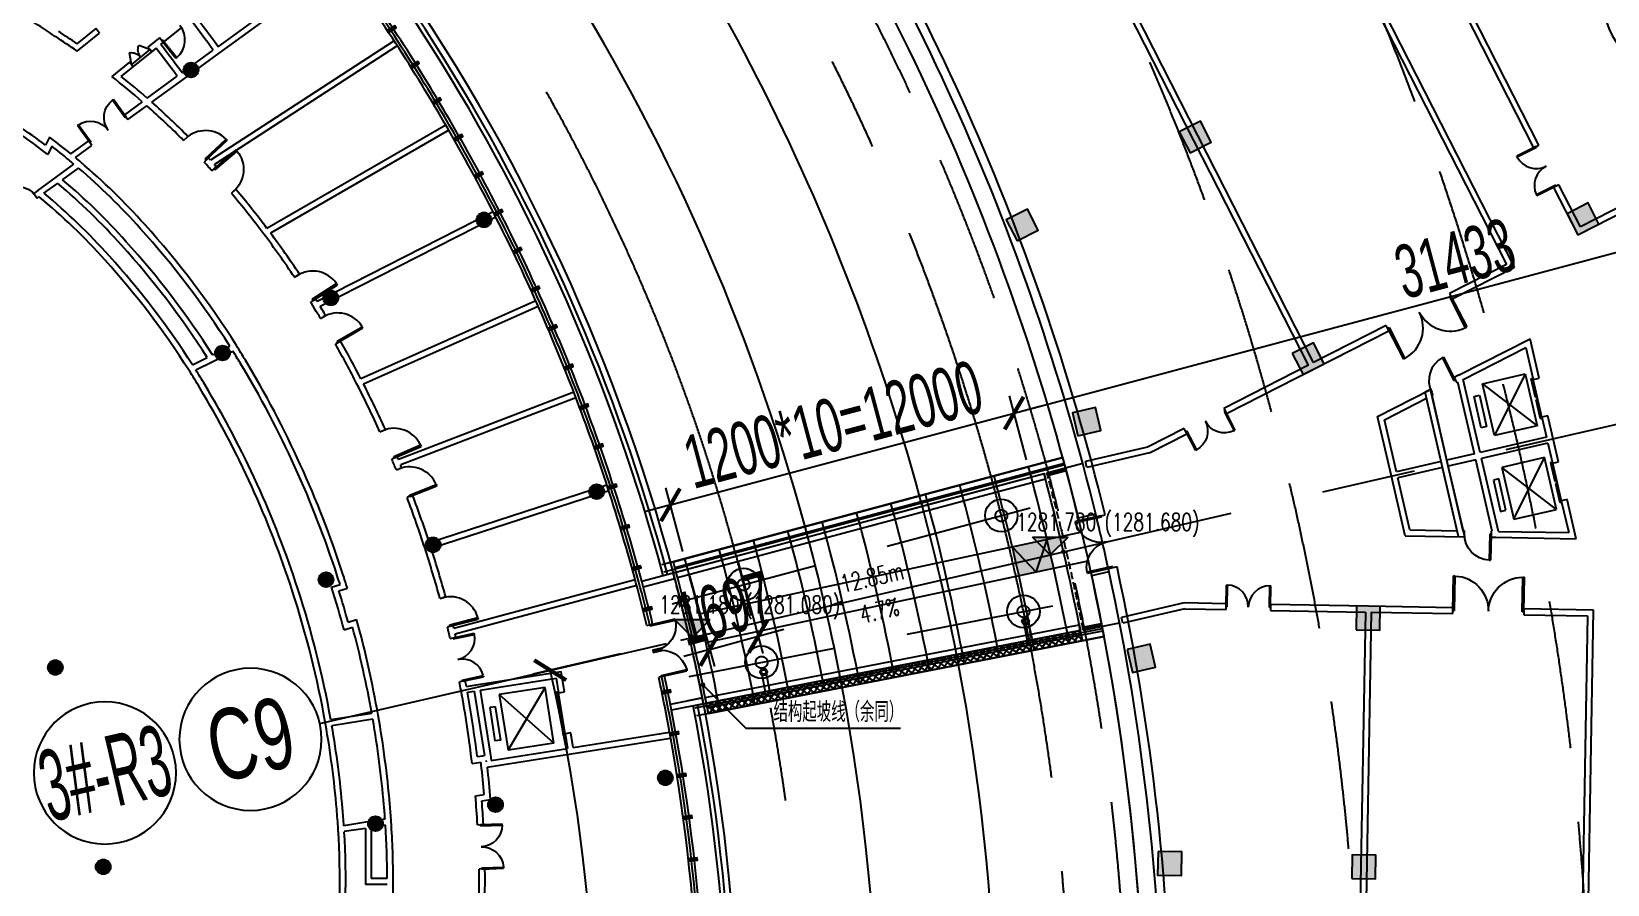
# Model space of a CAD drawing. Extents: x 1962160 to 37842216, y -162679 to 2997677.
# Drawn here: x 37654794 to 37707960, y 2763182 to 2791977 of the extents above; entities that cross this region are included whole.
import ezdxf
from ezdxf.enums import TextEntityAlignment as Align

# ---------------------------------------------------------------- set-up
doc = ezdxf.new("R2010")
doc.units = 0
doc.header["$LTSCALE"] = 1000
for name, pattern in [('__DASH', [0.35, 0.25, -0.1]), ('CENTER', [2, 1.25, -0.25, 0.25, -0.25]), ('CENTER2', [28.575, 19.05, -3.175, 3.175, -3.175]), ('DASH', [0.35, 0.25, -0.1]), ('HIDDEN', [0.375, 0.25, -0.125])]:
    doc.linetypes.add(name, pattern=pattern)
doc.layers.get('0').update_dxf_attribs({"color": 8})
doc.layers.get('Defpoints').update_dxf_attribs({"color": 8})
for name, color, linetype in [('#幕墙线-平面', 8, 'Continuous'), ('#标注', 8, 'Continuous'), ('#虚线', 8, 'HIDDEN'), ('#轴线', 8, 'CENTER2'), ('1-WIN-1', 8, 'Continuous'), ('A-AL', 8, 'Continuous'), ('A-AL-E', 8, 'Continuous'), ('A-COLS-PLAN-C', 8, 'DASH'), ('A-COLS-PLAN-S', 8, 'DASH'), ('A-DETL-ALUM', 8, 'Continuous'), ('A-DIMS-ELEV', 8, 'Continuous'), ('A-DIMS-LEAD', 8, 'Continuous'), ('A-DIMS-SYMB', 8, 'Continuous'), ('A-FLOR', 8, 'Continuous'), ('A-FLOR-OTLN', 8, 'Continuous'), ('A-FLOR-UNDR', 8, '__DASH'), ('A-GRID', 8, 'CENTER'), ('A-HATH', 8, 'Continuous'), ('A-NOTE', 8, 'Continuous'), ('A-ROOF-DRAN', 8, 'Continuous'), ('A-STRS-HRAL', 8, 'Continuous'), ('COLUMN', 8, 'Continuous'), ('DIM', 8, 'Continuous'), ('G-ACCS', 8, 'Continuous'), ('PUB_HATCH', 8, 'Continuous'), ('周边建筑', 8, 'Continuous'), ('建-填充', 8, 'Continuous'), ('水-雨水-压力流-标识', 8, 'Continuous')]:
    doc.layers.add(name, color=color, linetype=linetype)
doc.layers.add('A-X-CHEK', color=8, linetype='Continuous', plot=False)
doc.styles.add('#文字', font='jrs.shx', dxfattribs={"width": 0.7, "bigfont": 'hztxt.shx'})
doc.styles.add('_TCH_DIM', font='SIMPLEX', dxfattribs={"bigfont": 'GBCBIG'})
doc.styles.add('JHZX', font='jrs.shx', dxfattribs={"width": 0.6, "bigfont": 'jhz.shx'})
doc.dimstyles.new('JZBZ-600', dxfattribs={"dimscale": 600, "dimtxt": 3, "dimasz": 1.5, "dimexe": 1, "dimexo": 1, "dimgap": 0.5, "dimtad": 1, "dimdec": 0, "dimdsep": 46, "dimtxsty": 'JHZX', "dimblk1": 'ARCHTICK', "dimblk2": 'ARCHTICK', "dimsah": 1, "dimcen": 0, "dimclrd": 1, "dimclre": 1, "dimclrt": 2, "dimadec": 1, "dimazin": 2, "dimtfac": 1, "dimtdec": 0, "dimtix": 1, "dimtmove": 0, "dimatfit": 3, "dimfxl": 1, "dimtolj": 1, "dimlwd": -1, "dimlwe": -1, "dimarcsym": 1})

# ---------------------------------------------------------------- blocks, each defined once
blk = doc.blocks.new('排水沟区域')
at = {"layer": 'A-HATH'}
h = blk.add_hatch(dxfattribs=at)
h.set_pattern_fill('ANSI37', color=256, scale=100, angle=-78.7086)
h.set_pattern_definition([(326.291389, (0, 0), (88.1014011, 132.0594776), []), (56.291389, (0, 0), (-132.0594776, 88.1014011), [])])
edge = h.paths.add_edge_path()
edge.add_line((35711876, 2931079), (35724490, 2933531))
edge.add_arc((35647973, 2918657), 77950, 10.74274, 11, ccw=False)
edge.add_line((35724556, 2933187), (35711942, 2930735))
edge.add_arc((35647973, 2918657), 65100, 10.69196, 11)
blk.add_lwpolyline([(35711876, 2931079), (35724490, 2933531, -0.001123), (35724556, 2933187), (35711942, 2930735, 0.001344), (35711876, 2931079)], format="xyb", dxfattribs=at)
blk = doc.blocks.new('A$C58e34137')
at = {"layer": 'A-X-CHEK'}
blk.add_blockref('排水沟区域', (-35647973, -2918657), dxfattribs=at)
blk = doc.blocks.new('雨水立管')
for radius in [80, 50]:
    blk.add_circle((0, 0), radius)
blk = doc.blocks.new('雨水')
at = {"layer": 'A-ROOF-DRAN'}
for points in [[(35722570, 2933832), (35722696, 2933182)], [(35722717, 2933860), (35722843, 2933211)], [(35713734, 2932118), (35713861, 2931465)], [(35713881, 2932146), (35714008, 2931493)]]:
    blk.add_lwpolyline(points, dxfattribs=at)
at = {"xscale": 1.5, "yscale": 1.5, "zscale": 1.5}
for p in [(35722643, 2933846), (35713808, 2932132)]:
    blk.add_blockref('雨水立管', p, dxfattribs=at)
blk = doc.blocks.new('1100')
at = {"layer": 'A-DETL-ALUM', "ltscale": 0.3}
blk.add_circle((35572079, 2737405), 550, dxfattribs=at)
blk = doc.blocks.new('_YZHK')
blk.add_circle((0, 0), 0.5)
blk = doc.blocks.new('ASDFASD')
at = {"layer": 'A-COLS-PLAN-C', "ltscale": 0.3, "xscale": 400, "yscale": 400, "zscale": 400}
for p in [(35721829, 2937412), (35713134, 2935082), (35722575, 2934177), (35713740, 2932460)]:
    blk.add_blockref('_YZHK', p, dxfattribs=at)
blk = doc.blocks.new('smg')
blk.add_lwpolyline([(-40, 200), (-40, -100), (40, -100), (40, 200)], close=True)
for points in [[(40, 0), (-40, 0)], [(0, -100), (0, 200)]]:
    blk.add_lwpolyline(points)
blk = doc.blocks.new('danyuan1')
at = {"layer": 'A-AL'}
for p, rotation in [((-8275, 2291), 169.7142857143211), ((-6867, 2019), 168.428571428614), ((-5465, 1716), 167.1428571428847), ((-4071, 1381), 165.8571428571781), ((-2685, 1015), 164.5714285714549), ((-1307, 618), 163.2857142857502), ((62, 190), 162.0000000000363)]:
    blk.add_blockref('smg', p, dxfattribs=dict(at, rotation=rotation))
blk = doc.blocks.new('$DorLib2D$00000002')
at = {"layer": '1-WIN-1'}
for p, q in [((-0.5, 0), (-0.5, 0.4875)), ((-0.475, 0.4875), (-0.5, 0.4875)), ((-0.475, 0), (-0.475, 0.4875)), ((0.475, 0), (0.475, 0.4875)), ((0.475, 0.4875), (0.5, 0.4875)), ((0.5, 0), (0.5, 0.4875)), ((-0.5, 0), (-0.475, 0)), ((0.5, 0), (0.475, 0))]:
    blk.add_line(p, q, dxfattribs=at)
for centre, start, end in [((-0.4875, 0), 0, 88.53072), ((0.4875, 0), 91.46928, 180)]:
    blk.add_arc(centre, 0.4875, start, end, dxfattribs=at)
blk = doc.blocks.new('$DorLib2D$00000001')
for p, q in [((0.45, 0.975), (0.5, 0.975)), ((0.45, 0), (0.45, 0.975)), ((0.5, 0), (0.5, 0.975)), ((0.5, 0), (0.45, 0))]:
    blk.add_line(p, q)
blk.add_arc((0.475, 0), 0.975, 91.4693, 180)
blk = doc.blocks.new('$DorLib2D$00000231')
for p, q in [((-0.5, 0), (-0.25, 0.433)), ((0.5, 0), (0.25, 0.433))]:
    blk.add_line(p, q)
for centre, start, end in [((-0.5, 0), 0, 60), ((0.5, 0), 120, 180)]:
    blk.add_arc(centre, 0.5, start, end)
blk = doc.blocks.new('$DORLIB2D$00000127')
for points in [[(-0.533, 0.795), (-0.533, 0.69)], [(-0.033, 0.795), (-0.533, 0.795)], [(-0.033, 0.795), (-0.033, 0.69)], [(0.533, 0.795), (0.033, 0.795)], [(0.033, 0.795), (0.033, 0.69)], [(0.533, 0.795), (0.533, 0.69)], [(-0.033, 0.69), (-0.533, 0.69)], [(0.5, 0.5), (-0.5, 0.5)], [(0.533, 0.69), (0.033, 0.69)]]:
    blk.add_lwpolyline(points)
blk = doc.blocks.new('_YZH')
blk.add_circle((0, 0), 0.5)
at = {"layer": 'PUB_HATCH', "const_width": 0.5}
blk.add_lwpolyline([(-0.25, 0, 1), (0.25, 0, 1)], format="xyb", close=True, dxfattribs=at)
blk = doc.blocks.new('ECC')
at = {"layer": '周边建筑'}
for p, q in [((-115389, 551321), (-111344, 554260)), ((-115353, 551101), (-111227, 554098)), ((-119518, 551931), (-120149, 551420)), ((-119392, 551776), (-119518, 551931)), ((-117239, 551460), (-116617, 551964)), ((-120140, 551170), (-119392, 551776)), ((-117518, 551492), (-117754, 551301)), ((-117365, 551616), (-117518, 551492)), ((-117239, 551460), (-117365, 551616)), ((-117317, 551397), (-117239, 551460)), ((-109451, 551515), (-115648, 547490)), ((-109342, 551347), (-115513, 547340)), ((-118375, 550798), (-118975, 550312)), ((-118250, 550642), (-118375, 550798)), ((-117754, 551301), (-117628, 551146)), ((-117628, 551146), (-117472, 551272)), ((-116603, 550440), (-115551, 551204)), ((-116566, 550219), (-115353, 551101)), ((-118655, 550314), (-118250, 550642)), ((-117781, 549584), (-116765, 550322)), ((-117627, 549448), (-116566, 550219)), ((-117947, 549463), (-118548, 549026)), ((-118431, 548864), (-117793, 549328)), ((-118548, 549026), (-118431, 548864)), ((-107704, 548674), (-113739, 545189)), ((-121072, 548266), (-121207, 547992)), ((-119762, 548145), (-120363, 547708)), ((-119644, 547983), (-119762, 548145)), ((-116551, 548153), (-116406, 548291)), ((-107604, 548501), (-113618, 545028)), ((-121000, 547959), (-121136, 547685)), ((-120204, 547576), (-119644, 547983)), ((-120857, 546916), (-120252, 547356)), ((-120636, 546829), (-120095, 547222)), ((-115717, 547566), (-115862, 547428)), ((-115596, 547133), (-115445, 547264)), ((-121483, 546461), (-120857, 546916)), ((-121262, 546375), (-120803, 546708)), ((-121483, 546461), (-121609, 546370)), ((-121609, 546370), (-121492, 546208)), ((-121492, 546208), (-121429, 546254)), ((-114790, 546508), (-114941, 546377)), ((-106108, 545746), (-112046, 542720)), ((-106017, 545567), (-111940, 542550)), ((-112810, 543538), (-112642, 543647)), ((-112100, 542807), (-112268, 542698)), ((-104668, 542738), (-110570, 540110)), ((-104586, 542555), (-110479, 539931)), ((-111932, 542150), (-111759, 542250)), ((-111257, 541386), (-111430, 541285)), ((-116251, 540578), (-115758, 540829)), ((-116143, 540408), (-115570, 540700)), ((-115579, 540920), (-114998, 541216)), ((-115570, 540700), (-114891, 541046)), ((-103387, 539659), (-109305, 537387)), ((-103315, 539472), (-109229, 537202)), ((-109927, 538317), (-109744, 538397)), ((-109345, 537481), (-109528, 537401)), ((-109377, 537035), (-109190, 537108)), ((-102269, 536517), (-108260, 534570)), ((-108825, 536177), (-109011, 536104)), ((-102207, 536327), (-108198, 534380)), ((-101316, 533321), (-107435, 531681)), ((-111561, 533076), (-111276, 533170)), ((-111311, 532948), (-111026, 533041)), ((-107904, 532697), (-107711, 532748)), ((-101265, 533128), (-107388, 531487)), ((-111139, 531636), (-110854, 531729)), ((-111002, 531891), (-110716, 531985)), ((-107459, 531780), (-107653, 531730)), ((-100923, 531788), (-100728, 531833)), ((-107560, 531345), (-107365, 531387)), ((-106678, 529781), (-103813, 530234)), ((-103704, 529543), (-103813, 530234)), ((-100328, 530078), (-100523, 530033)), ((-107051, 529920), (-107247, 529879)), ((-107014, 529727), (-106678, 529781)), ((-106978, 529531), (-106745, 529567)), ((-106745, 529567), (-106401, 527394)), ((-106548, 529599), (-103980, 530005)), ((-106548, 529599), (-106188, 527327)), ((-104360, 529692), (-105901, 529448)), ((-105604, 527571), (-104360, 529692)), ((-104063, 527815), (-104360, 529692)), ((-103980, 530005), (-103901, 529512)), ((-103901, 529512), (-103704, 529543)), ((-106034, 529042), (-106227, 529012)), ((-106227, 529012), (-106049, 527886)), ((-105856, 527916), (-106034, 529042)), ((-105901, 529448), (-105604, 527571)), ((-104063, 527815), (-105901, 529448)), ((-110203, 528817), (-111586, 528598)), ((-110168, 528620), (-111551, 528401)), ((-103485, 528160), (-103682, 528129)), ((-103682, 528129), (-103604, 527635)), ((-103407, 527666), (-103485, 528160)), ((-103474, 527453), (-100121, 527984)), ((-103407, 527666), (-100156, 528181)), ((-106240, 527015), (-103474, 527453)), ((-106172, 527228), (-103604, 527635)), ((-105856, 527916), (-106049, 527886)), ((-104063, 527815), (-105604, 527571)), ((-106821, 527126), (-106524, 527172)), ((-106647, 527356), (-106453, 527386)), ((-106453, 527386), (-106401, 527394)), ((-106326, 527204), (-106370, 527197)), ((-106326, 527204), (-106370, 527197)), ((-106370, 527197), (-106370, 527197)), ((-106326, 527204), (-106326, 527204)), ((-106304, 527005), (-106240, 527015)), ((-106188, 527327), (-106172, 527228)), ((-106709, 526030), (-106412, 526077)), ((-106494, 525861), (-106197, 525908)), ((-110336, 525151), (-111144, 525023)), ((-110420, 524935), (-111132, 524823)), ((-110420, 524935), (-110420, 523040)), ((-109756, 525243), (-110336, 525151)), ((-109743, 525043), (-110220, 524967)), ((-110220, 524967), (-110220, 523240)), ((-106638, 525056), (-106438, 525063)), ((-109684, 523240), (-110220, 523240)), ((-106386, 523564), (-106586, 523557)), ((-109684, 523040), (-110420, 523040))]:
    blk.add_line(p, q, dxfattribs=at)
blk.add_lwpolyline([(-118250, 550642), (-117628, 551146), (-117691, 551223), (-118312, 550720)], close=True, dxfattribs=at)
for points in [[(-101097, 533276), (-100035, 533561)], [(-101046, 533083), (-99983, 533367)], [(-100373, 533470), (-100035, 533561)], [(-100132, 529126), (-99053, 529336)], [(-99014, 529140), (-100094, 528930)], [(-99052, 529336), (-99543, 529241)], [(-99358, 529073), (-99014, 529140)]]:
    blk.add_lwpolyline(points, dxfattribs=at)
for centre, radius, start, end in [((-162820, 516737), 65000, 322.26362, 219.12201), ((-162820, 516737), 64650, 15, 49.64192), ((-162820, 516737), 64800, 15, 49.65086), ((-162820, 516737), 63700, 33, 36), ((-162820, 516737), 63800, 33, 36), ((-162820, 516737), 63900, 33, 36), ((-129838, 538762), 15708, 55.2477, 62.2102), ((-162820, 516737), 58700, 36.09761, 37.43542), ((-162820, 516737), 58500, 36.09794, 37.33476), ((-134678, 530239), 25486, 55.2169, 57.2304), ((-134678, 530239), 25686, 55.5521, 57.2227), ((-162820, 516737), 57200, 36.1002, 37.2969), ((-162820, 516737), 63700, 30, 33), ((-162820, 516737), 63800, 30, 33), ((-162820, 516737), 63900, 30, 33), ((-162820, 516737), 57000, 36.1005, 37.2909), ((-134678, 530239), 25486, 48.9661, 51.9642), ((-134678, 530239), 25686, 48.8634, 51.4043), ((-134678, 530239), 25486, 44.6613, 48.5052), ((-134678, 530239), 25686, 44.6526, 48.4062), ((-162820, 516737), 63900, 27, 30), ((-134678, 530239), 22086, 52.1799, 55.6028), ((-134678, 530239), 22286, 52.8086, 55.6759), ((-134678, 530239), 22586, 50.6661, 52.9548), ((-162820, 516737), 63700, 27, 30), ((-162820, 516737), 63800, 27, 30), ((-134678, 530239), 22386, 50.4694, 52.3362), ((-134678, 530239), 22386, 49.8754, 50.4694), ((-134678, 530239), 22586, 49.5503, 50.1422), ((-134678, 530239), 22386, 41.8876, 49.3487), ((-134678, 530239), 22586, 41.8885, 49.5503), ((-134678, 530239), 25486, 41.9001, 42.413), ((-134678, 530239), 25686, 42.1935, 42.4218), ((-139825, 525481), 32493, 41.7856, 42.0841), ((-139825, 525481), 32693, 41.7802, 41.9586), ((-134678, 530239), 21536, 41.8835, 49.886), ((-134678, 530239), 21736, 41.8845, 49.7557), ((-134678, 530239), 20786, 41.8797, 50.3976), ((-134678, 530239), 20986, 41.8807, 50.2575), ((-139825, 525481), 32493, 36.9172, 40.0222), ((-139825, 525481), 32693, 37.0725, 40.0276), ((-162820, 516737), 63700, 24, 27), ((-162820, 516737), 63800, 24, 27), ((-162820, 516737), 63900, 24, 27), ((-139831, 525476), 29402, 32.3675, 42.0924), ((-139831, 525476), 29602, 32.1543, 42.0917), ((-139825, 525481), 32493, 33.7597, 36.9172), ((-139825, 525481), 32693, 33.7544, 36.7195), ((-139831, 525476), 28552, 32.5278, 42.0955), ((-139831, 525476), 28752, 32.4893, 42.0947), ((-139831, 525476), 27802, 32.4507, 42.0983), ((-139831, 525476), 28002, 32.6368, 42.0976), ((-139825, 525481), 32493, 31.6618, 31.9964), ((-139825, 525481), 32493, 31.0368, 31.6618), ((-139825, 525481), 32693, 31.8233, 32.0018), ((-139825, 525481), 32693, 31.0369, 31.4717), ((-144158, 522852), 37762, 30.9111, 31.0653), ((-162820, 516737), 63700, 21, 24), ((-162820, 516737), 63800, 21, 24), ((-162820, 516737), 63900, 21, 24), ((-144158, 522852), 37562, 30.9152, 31.0653), ((-139831, 525476), 29602, 31.0354, 32.1543), ((-144158, 522852), 37562, 27.0514, 29.3898), ((-144158, 522852), 37762, 27.1953, 29.3938), ((-139831, 525476), 29402, 31.0353, 31.9762), ((-144158, 522852), 34662, 17.9204, 31.0653), ((-139831, 525476), 27802, 31.0345, 32.4507), ((-139831, 525476), 28002, 31.0346, 32.2257), ((-144158, 522852), 34462, 17.9199, 31.0653), ((-144158, 522852), 32862, 17.916, 31.0661), ((-144158, 522852), 33062, 17.9165, 31.066), ((-144158, 522852), 37562, 24.3139, 27.0514), ((-144158, 522852), 37762, 24.3098, 26.8914), ((-162820, 516737), 63900, 18, 21), ((-162820, 516737), 63700, 18, 21), ((-162820, 516737), 63800, 18, 21), ((-144158, 522852), 37562, 22.4905, 22.7884), ((-144158, 522852), 37562, 22.1847, 22.4905), ((-144158, 522852), 37762, 22.6384, 22.7925), ((-144158, 522852), 37762, 22.1807, 22.3348), ((-162820, 516737), 63800, 15, 18), ((-162820, 516737), 63900, 15, 18), ((-144158, 522852), 37562, 17.9265, 20.6593), ((-144158, 522852), 37762, 18.0786, 20.6634), ((-162820, 516737), 63700, 15, 18), ((-144121, 522761), 37555, 15.3414, 18.0747), ((-144121, 522761), 37755, 15.3374, 17.9226), ((-144128, 522760), 34462, 17.5811, 18.0801), ((-144128, 522760), 34662, 17.2534, 18.0796), ((-162820, 516737), 63900, 13.66415, 15), ((-162820, 516737), 65000, 11, 15), ((-162820, 516737), 65000, 11, 15), ((-144128, 522760), 32862, 10.0005, 18.084), ((-144128, 522760), 33062, 10.1708, 18.0835), ((-144128, 522760), 34162, 15.0596, 17.5767), ((-144128, 522760), 34362, 15.411, 17.2461), ((-162820, 516737), 63700, 13.66669, 15), ((-162820, 516737), 63800, 13.66542, 15), ((-144128, 522760), 34462, 10.1232, 15.0859), ((-144128, 522760), 34662, 9.9541, 15.4342), ((-144121, 522761), 37555, 13.5098, 13.8157), ((-144121, 522761), 37755, 13.6656, 13.8197), ((-144121, 522761), 37555, 13.2129, 13.5098), ((-144121, 522761), 37755, 13.2069, 13.362), ((-162820, 516737), 63900, 10.25738, 12.05013), ((-144121, 522761), 37555, 10.4841, 10.9243), ((-144121, 522761), 37555, 6.6731, 10.4841), ((-144121, 522761), 37755, 10.6319, 10.9304), ((-144121, 522761), 37755, 6.9891, 10.3283), ((-162820, 516737), 63700, 10.25738, 12.0476), ((-162820, 516737), 63800, 10.25738, 12.04887), ((-162820, 516737), 64800, 335.06671, 11), ((-162820, 516737), 64650, 337.74488, 11), ((-162820, 516737), 65000, 11, 11.17629), ((-144128, 522760), 32862, 4.9339, 10.0005), ((-144128, 522760), 34462, 4.9347, 9.7906), ((-144128, 522760), 34662, 4.9347, 9.9541), ((-144128, 522760), 33062, 4.934, 9.8241), ((-162820, 516737), 63700, 354, 10.25738), ((-162820, 516737), 63800, 354, 10.25738), ((-162820, 516737), 63900, 354, 10.25738), ((-144144, 522758), 37878, 6.5481, 6.6931), ((-144144, 522758), 37878, 5.0266, 6.5481), ((-144144, 522758), 38078, 4.7458, 6.404), ((-139085, 523180), 32502, 3.3098, 5.0297), ((-139085, 523180), 32702, 3.3017, 4.7027), ((-139085, 523180), 27802, 3.5493, 4.9655), ((-139085, 523180), 28002, 3.7743, 4.9654), ((-139085, 523180), 29402, 4.0238, 4.9647), ((-139085, 523180), 29602, 3.8457, 4.9646), ((-139085, 523180), 27802, 353.9017, 3.5493), ((-139085, 523180), 28002, 353.9024, 3.3632), ((-139085, 523180), 29402, 0.1165, 3.6324), ((-139085, 523180), 29602, 359.9219, 3.8457), ((-139085, 523180), 32502, 353.9173, 0.6653), ((-139085, 523180), 32702, 353.9178, 0.6734), ((-139085, 523180), 29602, 355.0559, 359.9219)]:
    blk.add_arc(centre, radius, start, end, dxfattribs=at)
at = {"layer": 'COLUMN', "xscale": 500, "yscale": 500, "zscale": 500}
for p in [(-116301, 550535), (-106419, 545475), (-111587, 542842), (-115240, 540980), (-102618, 536298), (-108134, 534506), (-111748, 533332), (-120878, 530365), (-100299, 526640), (-106028, 525732), (-110077, 525091), (-119263, 523636)]:
    blk.add_blockref('_YZH', p, dxfattribs=at)
at = {"layer": '周边建筑'}
for p, rotation in [((-106063, 545657), 315), ((-102238, 536422), 306), ((-99904, 526702), 296.9999999999999), ((-99120, 516737), 288)]:
    blk.add_blockref('danyuan1', p, dxfattribs=dict(at, rotation=rotation))
for name, p, xscale, yscale, zscale, rotation in [('$DorLib2D$00000001', (-116991, 551790), 800, 800, 200, 219.0000000000012), ('$DorLib2D$00000231', (-118002, 550972), -799.9999999999999, 799.9999999999999, 200, 39.00000000000259), ('$DorLib2D$00000002', (-119096, 548505), -1500, 1500, 200, 36.00000000000019), ('$DorLib2D$00000001', (-116134, 547859), 999.9999999999999, 999.9999999999999, 200, 313.5371621545611), ('$DorLib2D$00000001', (-115193, 546820), -1000, 1000, 200, 310.9039039785015), ('$DorLib2D$00000001', (-121874, 546054), -800, 800, -800, 36.00000000000019), ('$DorLib2D$00000001', (-112455, 543172), 999.9999999999999, 999.9999999999999, 200, 302.8780596829401), ('$DorLib2D$00000001', (-111595, 541768), 1000, 1000, 200, 300.1524722260536), ('$DorLib2D$00000001', (-109636, 537899), 1000, 1000, 200, 293.5511540612831), ('$DorLib2D$00000001', (-109101, 536606), 1000, 1000, 200, 291.4220169457199), ('$DorLib2D$00000001', (-107682, 532239), 1000, 1000, 200, 284.5785478271048), ('$DorLib2D$00000002', (-100626, 530933), -1800, 1800, 200, 282.8571428571422), ('$DorLib2D$00000002', (-107306, 530633), 1500, 1500, 200, 282.0686219523919), ('$DORLIB2D$00000127', (-103693, 528836), -1400, 200, 200, 98.99999999999932), ('$DorLib2D$00000002', (-106512, 524310), -1500, 1500, 200, 271.9875229728647)]:
    blk.add_blockref(name, p, dxfattribs=dict(at, xscale=xscale, yscale=yscale, zscale=zscale, rotation=rotation))
blk = doc.blocks.new('_FZH')
blk.add_lwpolyline([(-0.5, -0.5), (0.5, -0.5), (0.5, 0.5), (-0.5, 0.5)], close=True)
at = {"layer": 'PUB_HATCH'}
blk.add_solid([(-0.5, -0.5), (0.5, -0.5), (-0.5, 0.5), (0.5, 0.5)], dxfattribs=at)
blk = doc.blocks.new('567')
at = {"layer": '周边建筑'}
for p, q in [((-8943, 106139), (-6766, 97407)), ((-6523, 97261), (-8749, 106188)), ((-6766, 97407), (-8314, 97021)), ((-8314, 97021), (-8265, 96827)), ((-8265, 96827), (-6523, 97261)), ((-9769, 96658), (-36748, 89931)), ((-36700, 89737), (-9721, 96464)), ((-9721, 96464), (-9769, 96658)), ((-5943, 94932), (-19139, 91642)), ((-19090, 91448), (-6088, 94690)), ((-6088, 94690), (-5568, 92604)), ((-5374, 92652), (-5943, 94932)), ((-2100, 94900), (-3461, 94900)), ((-2806, 92273), (-3461, 94900)), ((-3205, 94700), (-2100, 94700)), ((-2632, 92400), (-3205, 94700)), ((-2100, 94700), (-2100, 94900)), ((0, 94900), (-800, 94900)), ((-800, 94900), (-800, 94700)), ((-800, 94700), (-100, 94700)), ((-100, 94700), (-100, 92400)), ((800, 94900), (0, 94900)), ((100, 94700), (100, 92400)), ((100, 94700), (800, 94700)), ((800, 94700), (800, 94900)), ((3461, 94900), (2100, 94900)), ((2100, 94900), (2100, 94700)), ((2100, 94700), (3205, 94700)), ((2632, 92400), (3205, 94700)), ((2806, 92273), (3461, 94900)), ((5943, 94932), (5374, 92652)), ((5568, 92604), (6088, 94690)), ((19139, 91642), (5943, 94932)), ((6088, 94690), (19090, 91448)), ((-2350, 92995), (-2350, 94475)), ((-2350, 94475), (-550, 94475)), ((-2350, 92995), (-550, 94475)), ((-2350, 94475), (-550, 92995)), ((-550, 94475), (-550, 92995)), ((2350, 94475), (550, 94475)), ((550, 94475), (550, 92995)), ((2350, 92995), (550, 94475)), ((2350, 94475), (550, 92995)), ((2350, 92995), (2350, 94475)), ((-5568, 92604), (-5374, 92652)), ((-550, 92995), (-2350, 92995)), ((-1990, 92625), (-1990, 92810)), ((-1990, 92810), (-910, 92810)), ((-910, 92625), (-1990, 92625)), ((-910, 92810), (-910, 92625)), ((550, 92995), (2350, 92995)), ((1990, 92810), (910, 92810)), ((910, 92810), (910, 92625)), ((910, 92625), (1990, 92625)), ((1990, 92625), (1990, 92810)), ((5374, 92652), (5568, 92604)), ((-2806, 92273), (-2766, 92113)), ((-2766, 92113), (-2572, 92162)), ((-100, 92400), (-2632, 92400)), ((-100, 92200), (-2582, 92200)), ((-2572, 92162), (-2582, 92200)), ((-100, 92200), (-100, 91250)), ((2632, 92400), (100, 92400)), ((2582, 92200), (100, 92200)), ((100, 92200), (100, 91250)), ((2582, 92200), (2572, 92162)), ((2572, 92162), (2766, 92113)), ((2766, 92113), (2806, 92273)), ((-2065, 89300), (-2551, 91250)), ((0, 91250), (-2551, 91250)), ((-2355, 91288), (-2549, 91240)), ((-2549, 91240), (-2501, 91050)), ((0, 91050), (-2501, 91050)), ((-2345, 91250), (-2355, 91288)), ((-100, 91250), (-2345, 91250)), ((-1909, 89500), (-2295, 91050)), ((-100, 91050), (-2295, 91050)), ((-100, 91050), (-100, 89500)), ((2551, 91250), (0, 91250)), ((2501, 91050), (0, 91050)), ((2345, 91250), (100, 91250)), ((2295, 91050), (100, 91050)), ((100, 91050), (100, 89500)), ((1909, 89500), (2295, 91050)), ((2065, 89300), (2551, 91250)), ((2355, 91288), (2345, 91250)), ((2549, 91240), (2355, 91288)), ((2501, 91050), (2549, 91240)), ((-4794, 90323), (-4988, 90275)), ((-4988, 90275), (-4322, 87607)), ((-4104, 87558), (-4794, 90323)), ((4794, 90323), (4104, 87558)), ((4322, 87607), (4988, 90275)), ((4988, 90275), (4794, 90323)), ((-100, 89500), (-1909, 89500)), ((1909, 89500), (100, 89500)), ((0, 89300), (-2065, 89300)), ((2065, 89300), (0, 89300)), ((-4274, 87413), (-18925, 83760)), ((-4322, 87607), (-18877, 83978)), ((-4274, 87413), (-3500, 84308)), ((-3306, 84356), (-4104, 87558)), ((4104, 87558), (3306, 84356)), ((3500, 84308), (4274, 87413)), ((4274, 87413), (18925, 83760)), ((4322, 87607), (18877, 83978)), ((-3500, 84308), (-3306, 84356)), ((3306, 84356), (3500, 84308)), ((-2943, 82901), (-3137, 82852)), ((-3137, 82852), (-2800, 81501)), ((-2600, 81525), (-2943, 82901)), ((2943, 82901), (2600, 81525)), ((2800, 81501), (3137, 82852)), ((3137, 82852), (2943, 82901)), ((-2800, 81501), (-2800, 79354)), ((-2600, 81525), (-2600, 79354)), ((2600, 81525), (2600, 79354)), ((2800, 81501), (2800, 79354)), ((-2600, 79354), (-2800, 79354)), ((-2724, 78002), (-2768, 79252)), ((-1000, 78694), (-1000, 79294)), ((-900, 79295), (-900, 79595)), ((900, 79595), (900, 79295)), ((1000, 78694), (1000, 79294)), ((2800, 79354), (2600, 79354)), ((2724, 78002), (2768, 79252)), ((-2674, 78004), (-2697, 78654)), ((-2624, 78006), (-2647, 78655)), ((2624, 78006), (2647, 78655)), ((2674, 78004), (2697, 78654))]:
    blk.add_line(p, q, dxfattribs=at)
for points in [[(-1000, 78694, 0.098236), (-30965, 72352, -0.389733), (-41177, 75951), (-55910, 103660, -0.432463), (-52158, 114698, -0.001332), (-51546, 114974, -0.001332)], [(51546, 114974, -0.066668), (79984, 97358, -0.432715), (80756, 85721), (59352, 62768, -0.3894), (48565, 61929, 0.164544), (1000, 78694)]]:
    blk.add_lwpolyline(points, format="xyb", dxfattribs=at)
for radius, start, end in [(79600, 90.64783, 112.05721), (79300, 90.65028, 112.05727), (79300, 89.34972, 90.65028), (79600, 65.19625, 89.35217), (79300, 65.19625, 89.34972), (78700, 90.72805, 113.17007), (78700, 53.84029, 89.27195)]:
    blk.add_arc((0, 0), radius, start, end, dxfattribs=at)
at = {"layer": 'COLUMN'}
for p, xscale, yscale, zscale, rotation in [((-7008, 97552), 800.0000000001706, 800.0000000001706, 800.0000000001706, 13.99999999999233), ((-4492, 87461), 800.0000000000728, 800.0000000000728, 800.0000000000728, 13.99999999996401), ((4492, 87461), 799.9999999999303, 799.9999999999303, 799.9999999999303, 75.99999999993894), ((-12643, 85429), 799.9999999992108, 799.9999999992108, 799.9999999992108, 13.99999999999229), ((12643, 85429), 800.0000000002693, 800.0000000002693, 800.0000000002693, 75.99999999999656), ((-4100, 79700), 800.0000000000007, 800.0000000000007, 800.0000000000007, 90), ((-11060, 79073), 799.9999999994781, 799.9999999994781, 799.9999999994781, 104.0000000001379), ((11060, 79073), 800.0000000003536, 800.0000000003536, 800.0000000003536, 345.999999999955)]:
    blk.add_blockref('_FZH', p, dxfattribs=dict(at, xscale=xscale, yscale=yscale, zscale=zscale, rotation=rotation))
at = {"layer": 'COLUMN', "xscale": 800.0000000000003, "yscale": 800.0000000000003, "zscale": 800.0000000000003}
blk.add_blockref('_FZH', (4100, 79700), dxfattribs=at)
at = {"layer": '周边建筑'}
for name, p, xscale, yscale, zscale, rotation in [('$DorLib2D$00000002', (-9017, 96742), 1500, 1500, -1500, 193.9999999999991), ('$DORLIB2D$00000127', (-1450, 94800), -1300, 199.9999999999999, -1300, 179.9999999999999), ('$DORLIB2D$00000127', (1450, 94800), 1300, 199.9999999999999, 1300, 179.9999999999999), ('$DorLib2D$00000002', (-5181, 91464), 2399.999999999999, 2399.999999999999, 200, 284.0000000000039), ('$DorLib2D$00000002', (5181, 91464), -2400, 2400, 200, 75.99999999999261), ('$DorLib2D$00000001', (-2560, 91701), 899.9999999999998, 899.9999999999998, 200, 104.000001498071), ('$DorLib2D$00000001', (2560, 91701), -899.9999999999999, 899.9999999999999, 200, 256.0000014980859), ('$DorLib2D$00000002', (-3221, 83604), -1500, 1500, 200, 284.0000000000171), ('$DorLib2D$00000002', (3221, 83604), 1500, 1500, 200, 75.99999999998278), ('$DorLib2D$00000002', (0, 79445), -1800, 1800, -1800, 179.9999999999999)]:
    blk.add_blockref(name, p, dxfattribs=dict(at, xscale=xscale, yscale=yscale, zscale=zscale, rotation=rotation))
blk = doc.blocks.new('DIAN')
at = {"layer": 'A-FLOR-OTLN'}
h = blk.add_hatch(color=256, dxfattribs=at)
h.dxf.hatch_style = 1
edge = h.paths.add_edge_path()
edge.add_arc((35536772, 2753987), 50, 0, 360)
blk.add_circle((35536772, 2753987), 50, dxfattribs=at)
blk = doc.blocks.new('总体道路0521')
at = {"layer": 'G-ACCS'}
for radius, start, end in [(223.8, 2.61503, 87.0254), (69.7, 15.28778, 49.79826), (73.7, 15.27208, 39.60637), (73.7, 10.72791, 15.27208), (69.7, 10.71228, 15.28775), (73.7, 334.07083, 10.72788), (69.7, 330.12035, 10.71228)]:
    blk.add_arc((35647972.511, 2918657.177), radius, start, end, dxfattribs=at)
blk = doc.blocks.new('A$C06ac024f')
at = {"layer": 'A-DIMS-ELEV'}
for points in [[(75504, 17432), (74904, 18032), (76104, 18032)], [(63431, 14644), (62831, 15244), (64031, 15244)]]:
    blk.add_hatch(color=256, dxfattribs=at).paths.add_polyline_path(points)
at = {"layer": 'A-AL-E'}
for points in [[(146966, 9139), (130294, 8119, -0.411972), (129394, 8909, 0.208557), (81515, 100883, -0.411975), (81384, 102073), (91783, 115145)], [(146954, 9339), (130281, 8319, -0.411972), (129593, 8923, 0.208557), (81641, 101038, -0.411975), (81541, 101949), (91939, 115021)]]:
    blk.add_lwpolyline(points, format="xyb", dxfattribs=at)
for points in [[(75927, 20707), (62790, 17187)], [(75979, 20514), (62843, 16994)], [(63932, 12274), (77282, 14869)], [(63970, 12078), (77320, 14673)]]:
    blk.add_lwpolyline(points, dxfattribs=at)
at = {"layer": 'A-DIMS-ELEV'}
for p, q in [((75504, 17432), (74904, 18032)), ((74904, 18032), (76104, 18032)), ((75504, 17432), (76104, 18032)), ((63431, 14644), (62831, 15244)), ((62831, 15244), (64031, 15244)), ((63431, 14644), (64031, 15244))]:
    blk.add_line(p, q, dxfattribs=at)
at = {"layer": 'A-DIMS-LEAD'}
for p, q in [((63789, 13045), (65234, 11578)), ((65234, 11578), (70450, 11578))]:
    blk.add_line(p, q, dxfattribs=at)
at = {"layer": 'A-DIMS-LEAD', "const_width": 80}
blk.add_lwpolyline([(63761, 13073, 1), (63817, 13016, 1)], format="xyb", close=True, dxfattribs=at)
at = {"layer": 'A-DIMS-SYMB'}
blk.add_lwpolyline([(71170, 16431, 0, 0, 0), (67899, 15676, 0, 160, 0), (68483, 15811, 0, 0, 0)], format="xyseb", dxfattribs=at)
at = {"layer": 'A-FLOR-OTLN'}
for points in [[(76518, 14874, 0.017455), (75294, 20175, 0.017455)], [(63970, 12078, 0.020144), (62790, 17187, 0.017455)]]:
    blk.add_lwpolyline(points, format="xyb", dxfattribs=at)
blk.add_lwpolyline([(63431, 14644), (75952, 17535)], dxfattribs=at)
at = {"layer": 'A-FLOR-UNDR'}
for points in [[(76616, 14893, 0.017455), (75391, 20201, 0.017455)], [(63806, 12403, 0.017455), (62785, 16823, 0.017455)]]:
    blk.add_lwpolyline(points, format="xyb", dxfattribs=at)
at = {"layer": 'A-STRS-HRAL'}
for points in [[(75345, 19982), (62933, 16656, 0.000768), (62882, 16849), (75294, 20175, -0.000641), (75345, 19982)], [(76518, 14874), (63904, 12422, 0.000768), (63865, 12618), (76479, 15070, -0.000641), (76518, 14874)]]:
    blk.add_lwpolyline(points, format="xyb", dxfattribs=at)
at = {"xscale": 1000, "yscale": 1000, "zscale": 1000}
blk.add_blockref('总体道路0521', (-35647972511, -2918657177), dxfattribs=at)
at = {"layer": 'A-COLS-PLAN-S'}
blk.add_blockref('ASDFASD', (-35647973, -2918657), dxfattribs=at)
at = {"layer": 'A-FLOR-OTLN'}
for p in [(-35460820, -2736452), (-35473341, -2739343)]:
    blk.add_blockref('DIAN', p, dxfattribs=at)
at = {"layer": 'A-ROOF-DRAN'}
blk.add_blockref('雨水', (-35647973, -2918657), dxfattribs=at)
at = {"layer": '周边建筑', "rotation": 283.0000003899075}
blk.add_blockref('567', (0, 0), dxfattribs=at)
at = {"layer": '周边建筑'}
blk.add_blockref('ECC', (162820, -516737), dxfattribs=at)
at = {"layer": '水-雨水-压力流-标识'}
for p in [(-35498225, -2718648), (-35506920, -2720978), (-35497479, -2721883), (-35506314, -2723600)]:
    blk.add_blockref('1100', p, dxfattribs=at)
at = {"layer": 'A-DIMS-ELEV', "style": '_TCH_DIM', "width": 0.705882}
for s, p in [('1281.780', (74356, 18242)), ('(1281.680)', (77336, 18242)), ('1281.180', (62315, 15454)), ('(1281.080)', (65215, 15454))]:
    blk.add_text(s, height=595, dxfattribs=at).set_placement(p)
at = {"layer": 'A-NOTE', "style": '_TCH_DIM', "width": 0.705882}
for s, p in [('12.85m', (68508, 16145)), ('4.7%', (69158, 15109))]:
    blk.add_text(s, height=595, rotation=12.9998, dxfattribs=at).set_placement(p)
at = {"layer": 'A-NOTE', "style": '_TCH_DIM'}
blk.add_text('结构起坡线（余同）', height=675.2, dxfattribs=at).set_placement((66169, 11788))
blk = doc.blocks.new('A$C41f195f4')
at = {"layer": '建-填充', "ltscale": 10}
h = blk.add_hatch(color=256, dxfattribs=at)
h.dxf.hatch_style = 1
edge = h.paths.add_edge_path()
edge.add_line((74221, 17689), (75395, 17940))
edge.add_arc((90666, 20956), 15566, 191.1735, 194.8555)
edge.add_line((75620, 16965), (74436, 16720))
edge.add_arc((110386, 25179), 36932, 191.7008, 193.2402, ccw=False)
at = {"layer": 'DIM', "ltscale": 10}
blk.add_lwpolyline([(74219, 17696), (75030, 16839), (75395, 17940)], dxfattribs=at)
blk = doc.blocks.new('A$C80b62fe7')
at = {"layer": '#幕墙线-平面'}
for points in [[(218720, 197989), (201349, 196927, -0.411972), (200385, 197773, 0.208557), (152529, 289704, -0.411975), (152389, 290978), (163223, 304598)], [(218704, 198249), (201333, 197186, -0.411972), (200645, 197790, 0.208557), (152693, 289906, -0.411975), (152592, 290816), (163426, 304436)]]:
    blk.add_lwpolyline(points, format="xyb", dxfattribs=at)
for points in [[(146979, 209574), (133456, 205951)], [(147046, 209323), (133524, 205700)], [(134720, 204301), (147630, 207060)], [(134929, 203323), (147839, 206082)], [(134580, 201124), (148322, 203796)], [(134630, 200869), (148372, 203540)]]:
    blk.add_lwpolyline(points, dxfattribs=at)
for radius, start, end in [(128529, 333.50225, 195.7758), (127529, 333.53985, 195.7884)]:
    blk.add_arc((71052, 188867), radius, start, end, dxfattribs=at)
blk = doc.blocks.new('DASWQE')
at = {"layer": '#幕墙线-平面', "ltscale": 10}
for radius, start, end in [(77500, 10.74125, 15.25876), (78700, 10.7452, 15.25481), (75100, 10.73298, 15.26703), (76300, 10.73718, 15.26283), (72700, 10.72416, 15.27584), (73900, 10.72864, 15.27136), (71500, 10.71953, 15.28047), (69100, 10.7452, 15.29021), (70300, 10.71474, 15.28526), (66700, 10.69935, 15.30066), (67900, 10.70466, 15.29534), (65500, 10.69384, 15.30616)]:
    blk.add_arc((5, 4), radius, start, end, dxfattribs=at)
at = {"layer": 'DIM', "ltscale": 10}
blk.add_blockref('A$C80b62fe7', (-71047, -188863), dxfattribs=at)
blk = doc.blocks.new('_ARCHTICK')
at = {"const_width": 0.15}
blk.add_lwpolyline([(-0.5, -0.5), (0.5, 0.5)], dxfattribs=at)
blk = doc.blocks.new('*D107')
at = {"layer": '#标注', "color": 1, "transparency": 16777216}
for p, q in [((36841600, 2932741), (36838648, 2932059)), ((36834817, 2887354), (36832193, 2888869))]:
    blk.add_line(p, q, dxfattribs=at)
blk.add_arc((36780599, 2918657), 60176, 330, 13, dxfattribs=at)
at = {"layer": 'Defpoints', "color": 0, "transparency": 16777216}
for p in [(36842185, 2932876), (36780599, 2918657), (36838539, 2902407), (36835337, 2887054)]:
    blk.add_point(p, dxfattribs=at)
at = {"layer": '#标注', "color": 1, "transparency": 16777216, "xscale": 900, "yscale": 900, "zscale": 900}
for p, rotation in [((36839233, 2932194), 102.9999999999947), ((36832713, 2888569), 240.000000000005)]:
    blk.add_blockref('_ARCHTICK', p, dxfattribs=dict(at, rotation=rotation))
at = {"layer": '#标注', "color": 2, "transparency": 16777216, "insert": (36838927, 2909940), "char_height": 1800, "attachment_point": 5, "rotation": 81.5, "style": 'JHZX'}
blk.add_mtext('\\A1;43°', dxfattribs=at)
blk = doc.blocks.new('*D111')
at = {"layer": '#标注', "color": 1, "transparency": 16777216}
for p, q in [((36874862, 3000599), (36862409, 2989774)), ((36882278, 2846131), (36868846, 2855713))]:
    blk.add_line(p, q, dxfattribs=at)
blk.add_arc((36780603, 2918661), 108993, 324.49751, 41, dxfattribs=at)
at = {"layer": 'Defpoints', "color": 0, "transparency": 16777216}
for p in [(36875315, 3000993), (36780603, 2918661), (36887941, 2899732), (36882766, 2845783)]:
    blk.add_point(p, dxfattribs=at)
at = {"layer": '#标注', "color": 1, "transparency": 16777216, "xscale": 900, "yscale": 900, "zscale": 900}
for p, rotation in [((36862862, 2990168), 130.999999999991), ((36869334, 2855365), 234.4975139136607)]:
    blk.add_blockref('_ARCHTICK', p, dxfattribs=dict(at, rotation=rotation))
at = {"layer": '#标注', "color": 2, "transparency": 16777216, "insert": (36890670, 2923946), "char_height": 1800, "attachment_point": 5, "rotation": 272.7488, "style": 'JHZX'}
blk.add_mtext('\\A1;76.5°', dxfattribs=at)
blk = doc.blocks.new('*U248')
blk.add_line((20, 0), (20, 0))
blk.add_circle((24, 0), 4)
at = {"style": 'JHZX', "width": 0.75}
blk.add_attdef('AXES', text='', height=4, dxfattribs=at).set_placement((24, 0), align=Align.MIDDLE_CENTER)
blk = doc.blocks.new('*U246')
blk.add_line((20, 0), (0, 0))
blk.add_circle((24, 0), 4)
at = {"style": 'JHZX', "width": 0.75}
blk.add_attdef('AXES', text='', height=4, dxfattribs=at).set_placement((24, 0), align=Align.MIDDLE_CENTER)
blk = doc.blocks.new('DOTE-11')
at = {"layer": '#虚线', "ltscale": 20}
for p, q in [((36843094, 2935403), (36856037, 2938871)), ((36843353, 2934437), (36856296, 2937905)), ((36843919, 2931984), (36857073, 2934541)), ((36844110, 2931003), (36857264, 2933559))]:
    blk.add_line(p, q, dxfattribs=at)
for radius, end in [(117100, 50.90588), (109300, 50.72062), (101500, 50.50684), (93700, 50.25742), (85900, 49.96262), (78100, 49.60882)]:
    blk.add_arc((36780599, 2918657), radius, 330, end, dxfattribs=at)
at = {"layer": '#轴线'}
blk.add_line((36843640, 2933212), (36923441, 2951635), dxfattribs=at)
for radius, end in [(146600, 183.99981), (138800, 210.18842), (130400, 210.32938), (127950, 210.37401), (76200, 56.5), (67200, 56.5)]:
    blk.add_arc((36780599, 2918657), radius, 324.5, end, dxfattribs=at)
blk = doc.blocks.new('*D357')
at = {"layer": '#标注', "color": 1, "ltscale": 10, "transparency": 16777216}
for p, q in [((37688364, 2777519), (37687789, 2779674)), ((37676350, 2775998), (37687943, 2779095)), ((37687943, 2779095), (37688813, 2779327)), ((37676770, 2774423), (37676195, 2776578)), ((37676350, 2775998), (37675480, 2775766))]:
    blk.add_line(p, q, dxfattribs=at)
at = {"layer": 'Defpoints', "color": 0, "ltscale": 10, "transparency": 16777216}
for p in [(37687943, 2779095), (37688519, 2776939), (37676925, 2773843)]:
    blk.add_point(p, dxfattribs=at)
at = {"layer": '#标注', "color": 1, "ltscale": 10, "transparency": 16777216, "xscale": 900, "yscale": 900, "zscale": 900}
for p, rotation in [((37687943, 2779095), 194.9515368736363), ((37676350, 2775998), 14.95153687363629)]:
    blk.add_blockref('_ARCHTICK', p, dxfattribs=dict(at, rotation=rotation))
at = {"layer": '#标注', "color": 2, "ltscale": 10, "transparency": 16777216, "insert": (37681837, 2778706), "char_height": 1800, "attachment_point": 5, "rotation": 14.9515, "style": 'JHZX'}
blk.add_mtext('\\A1;1200*10=12000', dxfattribs=at)
blk = doc.blocks.new('*D358')
at = {"layer": '#标注', "color": 1, "ltscale": 10, "transparency": 16777216}
for p, q in [((37719708, 2781977), (37718158, 2787784)), ((37687943, 2779095), (37718312, 2787204)), ((37688364, 2777519), (37687789, 2779674))]:
    blk.add_line(p, q, dxfattribs=at)
at = {"layer": 'Defpoints', "color": 0, "ltscale": 10, "transparency": 16777216}
for p in [(37718312, 2787204), (37719863, 2781397), (37688519, 2776939)]:
    blk.add_point(p, dxfattribs=at)
at = {"layer": '#标注', "color": 1, "ltscale": 10, "transparency": 16777216, "xscale": 900, "yscale": 900, "zscale": 900}
for p, rotation in [((37718312, 2787204), 14.95153709588531), ((37687943, 2779095), 194.9515370958853)]:
    blk.add_blockref('_ARCHTICK', p, dxfattribs=dict(at, rotation=rotation))
at = {"layer": '#标注', "color": 2, "ltscale": 10, "transparency": 16777216, "insert": (37702818, 2784309), "char_height": 1800, "attachment_point": 5, "rotation": 14.9515, "style": 'JHZX'}
blk.add_mtext('\\A1;31433', dxfattribs=at)
blk = doc.blocks.new('*D363')
at = {"layer": '#标注', "color": 1, "ltscale": 10, "transparency": 16777216}
for p, q in [((37678629, 2774050), (37679469, 2770984)), ((37676992, 2773602), (37677832, 2770536)), ((37677673, 2771115), (37679310, 2771563)), ((37679310, 2771563), (37680178, 2771801)), ((37677673, 2771115), (37676805, 2770877))]:
    blk.add_line(p, q, dxfattribs=at)
at = {"layer": 'Defpoints', "color": 0, "ltscale": 10, "transparency": 16777216}
for p in [(37678471, 2774629), (37676834, 2774181), (37679310, 2771563)]:
    blk.add_point(p, dxfattribs=at)
at = {"layer": '#标注', "color": 1, "ltscale": 10, "transparency": 16777216, "xscale": 900, "yscale": 900, "zscale": 900}
for p, rotation in [((37679310, 2771563), 195.3150276387308), ((37677673, 2771115), 15.31502763873084)]:
    blk.add_blockref('_ARCHTICK', p, dxfattribs=dict(at, rotation=rotation))
at = {"layer": '#标注', "color": 2, "ltscale": 10, "transparency": 16777216, "insert": (37678175, 2772496), "char_height": 1800, "attachment_point": 5, "rotation": 15.315, "style": 'JHZX'}
blk.add_mtext('\\A1;1697', dxfattribs=at)
blk = doc.blocks.new('ZW-5001')
at = {"layer": '#标注'}
ref = blk.add_blockref('*U246', (36890657.3, 2959807.1), dxfattribs=dict(at, xscale=-600, yscale=599.9999999999999, rotation=20.49988501550017))
ref.add_attrib('AXES', 'C7', dxfattribs={"layer": '0', "height": 2400, "rotation": 20.49989, "style": '#文字', "width": 0.7}).set_placement((36877169.2, 2954764.1), align=Align.MIDDLE_CENTER)
ref = blk.add_blockref('*U246', (36843153.1, 2933099), dxfattribs=dict(at, xscale=-600.0000000000005, yscale=600.0000000000005, rotation=12.99999999968676))
ref.add_attrib('AXES', 'C9', dxfattribs={"layer": '0', "height": 2400, "rotation": 13, "style": '#文字', "width": 0.7}).set_placement((36829122.1, 2929859.7), align=Align.MIDDLE_CENTER)
ref = blk.add_blockref('*U248', (36838242.8, 2931965.4), dxfattribs=dict(at, xscale=-600.0000000000005, yscale=600.0000000000005, rotation=12.99999999968676))
ref.add_attrib('AXES', '3#-R3', dxfattribs={"layer": '0', "height": 2400, "rotation": 13, "style": '#文字', "width": 0.5}).set_placement((36824211.9, 2928726.1), align=Align.MIDDLE_CENTER)
for base, center, p1, p2, picture, middle in [((36887940.5, 2899731.8), (36780603.5, 2918661.5), (36882766.5, 2845782.6), (36875314.6, 3000992.6), '*D111', (36890670.1, 2923946)), ((36838539.2, 2902407.1), (36780598.5, 2918657.2), (36835337, 2887053.9), (36842185.1, 2932875.6), '*D107', (36838927, 2909939.9))]:
    dim = blk.add_angular_dim_3p(base=base, center=center, p1=p1, p2=p2, dimstyle='JZBZ-600', dxfattribs=at)
    dim.commit()
    dim.dimension.update_dxf_attribs({"geometry": picture, "text_midpoint": middle})
blk = doc.blocks.new('FDGFH')
at = {"layer": 'A-FLOR'}
blk.add_blockref('ZW-5001', (-36780599, -2918657), dxfattribs=at)
at = {"layer": 'A-GRID'}
blk.add_blockref('DOTE-11', (-36780599, -2918657), dxfattribs=at)

msp = doc.modelspace()

# ---------------------------------------------------------------- linework, layer by layer
at = {"layer": '#标注', "ltscale": 10}
msp.add_arc((37613670.3, 2756893.5), 133919.7, 333.97781, 71.909507, dxfattribs=at)

# ---------------------------------------------------------------- block references
at = {"layer": 'A-STRS-HRAL'}
msp.add_blockref('DASWQE', (37613652.6, 2756886), dxfattribs=at)
at = {"layer": 'DIM', "ltscale": 10}
for name, p in [('A$C06ac024f', (37613657.1, 2756879.8)), ('A$C58e34137', (37613657.1, 2756879.8)), ('A$C41f195f4', (37613657.1, 2756890.3))]:
    msp.add_blockref(name, p, dxfattribs=at)
at = {"layer": 'DIM'}
msp.add_blockref('FDGFH', (37613657.1, 2756879.8), dxfattribs=at)

# ---------------------------------------------------------------- dimensions: what is measured, and where the dimension line sits
at = {"layer": '#标注', "ltscale": 10}
dim = msp.add_linear_dim(base=(37718312.4, 2787204.3), p1=(37688519, 2776939), p2=(37719863.3, 2781396.9), angle=194.95154, dimstyle='JZBZ-600', override={"dimtmove": 1}, dxfattribs=at)
dim.commit()
dim.dimension.update_dxf_attribs({"geometry": '*D358', "text_midpoint": (37702818.3, 2784308.8)})
dim = msp.add_aligned_dim(p1=(37676925.2, 2773843), p2=(37688519, 2776939), distance=2231, text='1200*10=12000', dimstyle='JZBZ-600', dxfattribs=at)
dim.commit()
dim.dimension.update_dxf_attribs({"geometry": '*D357', "text_midpoint": (37681836.9, 2778705.9)})
dim = msp.add_aligned_dim(p1=(37676833.8, 2774180.8), p2=(37678470.7, 2774629.1), distance=-3178.9, dimstyle='JZBZ-600', dxfattribs=at)
dim.commit()
dim.dimension.update_dxf_attribs({"geometry": '*D363', "text_midpoint": (37678174.9, 2772496.4)})

doc.saveas('drawing.dxf')
